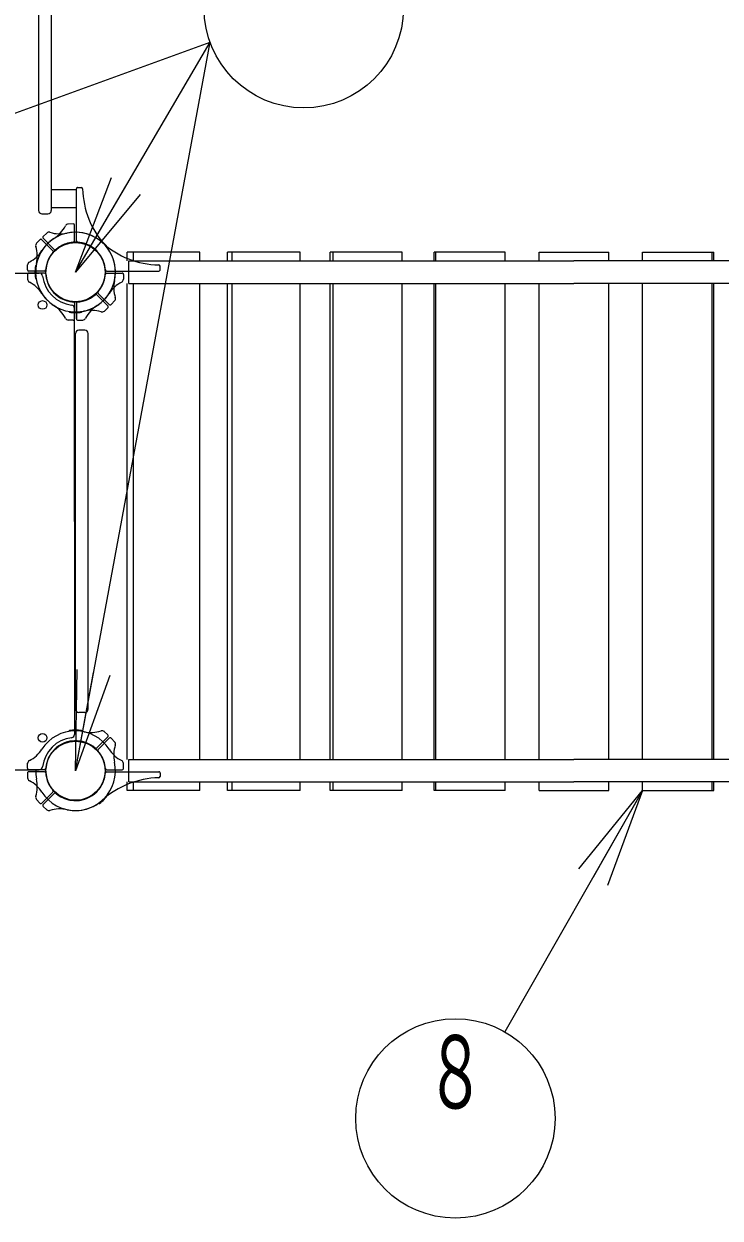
# Model space of a CAD drawing. Units: millimetres on the paper, scale 1:50. Extents: x -365 to 0, y -594 to 257.
# Drawn here: x -222.47 to -201.52, y 124.67 to 160.6 of the extents above; entities that cross this region are included whole.
import ezdxf
from ezdxf.enums import TextEntityAlignment as Align

# ---------------------------------------------------------------- set-up
doc = ezdxf.new("R2010")
doc.units = ezdxf.units.MM
doc.layers.add('1_50', color=7, linetype='Continuous', lineweight=25)
doc.styles.add('ＭＳ ゴシック', font='')
doc.styles.get('ＭＳ ゴシック').set_extended_font_data('MS Gothic')

msp = doc.modelspace()

# ---------------------------------------------------------------- linework, layer by layer
at = {"layer": '1_50'}
for p, q in [((-222.03, 166.281), (-222.03, 154.981)), ((-221.65, 166.281), (-221.65, 154.981)), ((-220.89, 155.603), (-221.65, 155.603)), ((-221.93, 154.881), (-221.75, 154.881)), ((-220.89, 155.059), (-221.65, 155.059)), ((-220.225, 154.109), (-220.223, 154.111)), ((-219.942, 153.826), (-219.94, 153.829)), ((-219.313, 152.791), (-219.313, 153.471)), ((-219.313, 153.471), (-205.92, 153.471)), ((-192.528, 153.471), (-205.92, 153.471)), ((-222.104, 153.331), (-222.107, 153.331)), ((-222.104, 152.931), (-222.107, 152.931)), ((-219.313, 152.791), (-205.92, 152.791)), ((-192.528, 152.791), (-205.92, 152.791)), ((-221.12, 151.948), (-221.12, 151.945)), ((-220.72, 151.948), (-220.72, 151.945)), ((-220.92, 139.981), (-220.92, 151.281)), ((-220.64, 151.381), (-220.82, 151.381)), ((-220.54, 139.981), (-220.54, 151.281)), ((-220.64, 139.881), (-220.82, 139.881)), ((-221.12, 139.314), (-221.12, 139.317)), ((-220.72, 139.314), (-220.72, 139.317)), ((-219.313, 137.791), (-219.313, 138.471)), ((-219.313, 138.471), (-205.92, 138.471)), ((-192.528, 138.471), (-205.92, 138.471)), ((-219.313, 137.791), (-205.92, 137.791)), ((-192.528, 137.791), (-205.92, 137.791)), ((-219.942, 137.436), (-219.94, 137.434)), ((-220.225, 137.153), (-220.223, 137.151))]:
    msp.add_line(p, q, dxfattribs=at)
at = {"layer": '1_50', "lineweight": 13}
for p, q in [((-235.92, 153.131), (-216.871, 160.047)), ((-220.92, 153.131), (-216.871, 160.047)), ((-220.92, 138.131), (-216.871, 160.047)), ((-220.92, 153.131), (-219.836, 155.973)), ((-220.92, 153.131), (-219.404, 155.72)), ((-218.973, 155.467), (-220.92, 153.131)), ((-220.92, 138.131), (-220.867, 141.172)), ((-220.92, 138.131), (-220.375, 141.081)), ((-219.884, 140.99), (-220.92, 138.131)), ((-203.853, 137.531), (-208, 130.275)), ((-205.776, 135.175), (-203.853, 137.531)), ((-203.853, 137.531), (-205.342, 134.927)), ((-203.853, 137.531), (-204.908, 134.678))]:
    msp.add_line(p, q, dxfattribs=at)
at = {"layer": '1_50', "color": 2}
for p, q in [((-220.89, 154.068), (-220.89, 155.64)), ((-220.848, 155.68), (-220.743, 155.674)), ((-220.992, 154.58), (-221.137, 154.575)), ((-220.95, 154.068), (-220.95, 154.54)), ((-221.562, 153.815), (-221.895, 154.148)), ((-221.894, 154.206), (-221.788, 154.305)), ((-221.995, 154.105), (-222.094, 153.998)), ((-221.604, 153.773), (-221.938, 154.106)), ((-222.369, 153.202), (-222.364, 153.348)), ((-222.369, 153.06), (-222.363, 152.902)), ((-221.858, 153.161), (-222.329, 153.161)), ((-221.858, 153.101), (-222.329, 153.101)), ((-219.983, 153.161), (-218.411, 153.161)), ((-219.983, 153.101), (-219.512, 153.101)), ((-219.472, 153.06), (-219.477, 152.914)), ((-218.371, 153.203), (-218.377, 153.308)), ((-220.279, 152.447), (-219.946, 152.114)), ((-220.236, 152.489), (-219.903, 152.156)), ((-220.95, 152.194), (-220.95, 151.722)), ((-220.89, 152.194), (-220.89, 151.722)), ((-219.947, 152.056), (-220.062, 151.949)), ((-219.846, 152.157), (-219.738, 152.272)), ((-220.992, 151.683), (-221.149, 151.688)), ((-220.849, 151.683), (-220.703, 151.688)), ((-220.279, 138.815), (-219.946, 139.148)), ((-220.236, 138.773), (-219.903, 139.106)), ((-219.947, 139.206), (-220.062, 139.313)), ((-219.846, 139.105), (-219.738, 138.99)), ((-222.369, 138.202), (-222.363, 138.36)), ((-219.472, 138.202), (-219.477, 138.348)), ((-222.369, 138.06), (-222.364, 137.914)), ((-221.858, 138.161), (-222.329, 138.161)), ((-221.858, 138.101), (-222.329, 138.101)), ((-219.983, 138.161), (-219.512, 138.161)), ((-219.983, 138.101), (-218.411, 138.101)), ((-218.371, 138.059), (-218.377, 137.954)), ((-221.995, 137.157), (-222.094, 137.264)), ((-221.604, 137.489), (-221.938, 137.156)), ((-221.562, 137.447), (-221.895, 137.114)), ((-221.894, 137.056), (-221.788, 136.957))]:
    msp.add_line(p, q, dxfattribs=at)
at = {"layer": '1_50', "color": 40}
for p, q in [((-219.363, 153.471), (-219.363, 153.731)), ((-217.181, 153.731), (-219.363, 153.731)), ((-219.174, 153.471), (-219.174, 153.731)), ((-217.181, 153.471), (-217.181, 153.731)), ((-216.345, 153.471), (-216.345, 153.731)), ((-214.163, 153.731), (-216.345, 153.731)), ((-216.202, 153.471), (-216.202, 153.731)), ((-214.163, 153.471), (-214.163, 153.731)), ((-213.26, 153.471), (-213.26, 153.731)), ((-211.092, 153.731), (-213.26, 153.731)), ((-213.165, 153.471), (-213.165, 153.731)), ((-211.092, 153.471), (-211.092, 153.731)), ((-210.129, 153.471), (-210.129, 153.731)), ((-207.988, 153.731), (-210.129, 153.731)), ((-210.081, 153.471), (-210.081, 153.731)), ((-207.988, 153.471), (-207.988, 153.731)), ((-206.97, 153.471), (-206.97, 153.731)), ((-206.97, 153.731), (-204.87, 153.731)), ((-204.87, 153.471), (-204.87, 153.731)), ((-203.853, 153.731), (-201.712, 153.731)), ((-203.853, 153.471), (-203.853, 153.731)), ((-201.76, 153.471), (-201.76, 153.731)), ((-201.712, 153.471), (-201.712, 153.731)), ((-219.363, 138.471), (-219.363, 152.791)), ((-219.174, 138.471), (-219.174, 152.791)), ((-217.181, 138.471), (-217.181, 152.791)), ((-216.345, 138.471), (-216.345, 152.791)), ((-216.202, 138.471), (-216.202, 152.791)), ((-214.163, 138.471), (-214.163, 152.791)), ((-213.26, 138.471), (-213.26, 152.791)), ((-213.165, 138.471), (-213.165, 152.791)), ((-211.092, 138.471), (-211.092, 152.791)), ((-210.129, 138.471), (-210.129, 152.791)), ((-210.081, 138.471), (-210.081, 152.791)), ((-207.988, 138.471), (-207.988, 152.791)), ((-206.97, 138.471), (-206.97, 152.791)), ((-204.87, 138.471), (-204.87, 152.791)), ((-203.853, 138.471), (-203.853, 152.791)), ((-201.76, 138.471), (-201.76, 152.791)), ((-201.712, 138.471), (-201.712, 152.791)), ((-219.363, 137.531), (-219.363, 137.791)), ((-219.174, 137.531), (-219.174, 137.791)), ((-217.181, 137.531), (-217.181, 137.791)), ((-216.345, 137.531), (-216.345, 137.791)), ((-216.202, 137.531), (-216.202, 137.791)), ((-214.163, 137.531), (-214.163, 137.791)), ((-213.26, 137.531), (-213.26, 137.791)), ((-213.165, 137.531), (-213.165, 137.791)), ((-211.092, 137.531), (-211.092, 137.791)), ((-210.129, 137.531), (-210.129, 137.791)), ((-210.081, 137.531), (-210.081, 137.791)), ((-207.988, 137.531), (-207.988, 137.791)), ((-206.97, 137.531), (-206.97, 137.791)), ((-204.87, 137.531), (-204.87, 137.791)), ((-203.853, 137.531), (-203.853, 137.791)), ((-201.76, 137.531), (-201.76, 137.791)), ((-201.712, 137.531), (-201.712, 137.791)), ((-217.181, 137.531), (-219.363, 137.531)), ((-214.163, 137.531), (-216.345, 137.531)), ((-211.092, 137.531), (-213.26, 137.531)), ((-207.988, 137.531), (-210.129, 137.531)), ((-206.97, 137.531), (-204.87, 137.531)), ((-203.853, 137.531), (-201.712, 137.531))]:
    msp.add_line(p, q, dxfattribs=at)
at = {"layer": '1_50', "color": 4}
for p, q in [((-228.42, 153.101), (-222.013, 153.101)), ((-220.95, 145.631), (-220.95, 152.039)), ((-220.95, 145.631), (-220.95, 139.223)), ((-228.42, 138.161), (-222.013, 138.161))]:
    msp.add_line(p, q, dxfattribs=at)
at = {"layer": '1_50', "lineweight": 13}
for centre in [(-214.051, 161.07), (-209.489, 127.671)]:
    msp.add_circle(centre, 3, dxfattribs=at)
at = {"layer": '1_50'}
for centre, radius in [((-220.92, 153.131), 0.891), ((-221.91, 152.141), 0.13), ((-221.91, 139.121), 0.13), ((-220.92, 138.131), 0.891)]:
    msp.add_circle(centre, radius, dxfattribs=at)
at = {"layer": '1_50', "color": 2}
for centre, radius, start, end in [((-220.85, 155.64), 0.04, 87, 180), ((-220.746, 155.635), 0.04, 1.0841, 87), ((-218.106, 155.684), 2.6, 181.0841, 222.2172), ((-222.11, 154.982), 1, 302.7272, 332.5412), ((-221.134, 154.475), 0.1, 92, 152.5412), ((-220.99, 154.54), 0.04, 0, 92), ((-220.92, 153.131), 1.2, 122.7272, 180), ((-220.92, 153.131), 1.2, 90, 147.2728), ((-221.867, 154.177), 0.04, 133, 225), ((-221.719, 154.232), 0.1, 72.4588, 133), ((-221.388, 155.281), 1, 252.4588, 282.2728), ((-220.92, 153.131), 1.2, 45, 102.2728), ((-220.92, 153.131), 1.2, 47.7828, 90), ((-222.771, 154.32), 1, 297.4588, 327.2728), ((-222.021, 153.93), 0.1, 137, 197.5412), ((-223.07, 153.599), 1, 347.7272, 17.5412), ((-221.966, 154.078), 0.04, 45, 137), ((-220.92, 153.131), 0.9, 94.2707, 180), ((-220.92, 153.131), 0.9, 90, 175.7293), ((-221.633, 153.744), 0.04, 319.2707, 45), ((-221.534, 153.843), 0.04, 225, 310.7293), ((-220.92, 153.131), 0.9, 45, 130.7293), ((-220.99, 154.068), 0.04, 274.2707, 0), ((-220.92, 153.131), 0.9, 4.2707, 90), ((-220.85, 154.068), 0.04, 180, 265.7293), ((-220.92, 153.131), 0.9, 0, 85.7293), ((-220.92, 153.131), 0.9, 319.2707, 45), ((-218.367, 155.945), 2.6, 227.7828, 268.9158), ((-220.92, 153.131), 1.2, 347.7272, 45), ((-220.92, 153.131), 1.2, 0, 42.2172), ((-222.264, 153.344), 0.1, 117.4588, 178), ((-222.264, 153.344), 0.1, 117.4588, 178), ((-220.92, 153.131), 0.9, 139.2707, 225), ((-222.329, 153.201), 0.04, 178, 270), ((-222.329, 153.061), 0.04, 90, 182), ((-220.92, 153.131), 1.2, 167.7272, 181.4325), ((-220.92, 153.131), 1.2, 180, 237.2728), ((-221.858, 153.201), 0.04, 270, 355.7293), ((-221.858, 153.061), 0.04, 4.2707, 90), ((-220.92, 153.131), 0.9, 180, 265.7293), ((-220.92, 153.131), 0.9, 184.2707, 270), ((-220.92, 153.131), 0.9, 270, 355.7293), ((-220.92, 153.131), 0.9, 274.2707, 0), ((-220.92, 153.131), 1.2, 302.7272, 0), ((-219.983, 153.201), 0.04, 184.2707, 270), ((-219.983, 153.061), 0.04, 90, 175.7293), ((-219.512, 153.061), 0.04, 358, 90), ((-218.417, 153.306), 0.04, 3, 88.9159), ((-218.411, 153.201), 0.04, 270, 3), ((-222.264, 152.918), 0.1, 182, 242.5412), ((-222.771, 151.942), 1, 32.7272, 62.5412), ((-219.07, 151.942), 1, 117.4588, 147.2728), ((-218.771, 152.663), 1, 167.7272, 197.5412), ((-219.577, 152.918), 0.1, 297.4588, 358), ((-220.92, 153.131), 1.2, 212.7272, 270), ((-220.92, 153.131), 0.9, 225, 310.7293), ((-220.92, 153.131), 1.2, 270, 327.2728), ((-220.307, 152.419), 0.04, 45, 130.7293), ((-220.208, 152.518), 0.04, 139.2707, 225), ((-219.819, 152.332), 0.1, 317, 17.5412), ((-222.11, 151.28), 1, 27.4588, 57.2728), ((-220.99, 152.194), 0.04, 0, 85.7293), ((-220.85, 152.194), 0.04, 94.2707, 180), ((-220.453, 150.981), 1, 72.4588, 102.2728), ((-219.731, 151.28), 1, 122.7272, 152.5412), ((-219.974, 152.086), 0.04, 313, 45), ((-219.875, 152.185), 0.04, 225, 317), ((-221.134, 151.788), 0.1, 207.4588, 268), ((-220.99, 151.722), 0.04, 268, 0), ((-220.92, 153.131), 1.2, 268.5675, 282.2728), ((-220.85, 151.722), 0.04, 180, 272), ((-220.707, 151.788), 0.1, 272, 332.5412), ((-220.707, 151.788), 0.1, 272, 332.5412), ((-220.121, 152.03), 0.1, 252.4588, 313), ((-220.92, 138.131), 1.2, 90, 147.2728), ((-220.92, 138.131), 1.2, 77.7272, 91.4325), ((-220.92, 138.131), 1.2, 32.7272, 90), ((-220.453, 140.281), 1, 257.7272, 287.5412), ((-220.121, 139.232), 0.1, 47, 107.5412), ((-219.974, 139.177), 0.04, 315, 47), ((-219.875, 139.078), 0.04, 43, 135), ((-222.771, 139.32), 1, 297.4588, 327.2728), ((-220.92, 138.131), 0.9, 135, 220.7293), ((-220.92, 138.131), 0.9, 90, 175.7293), ((-220.92, 138.131), 0.9, 49.2707, 135), ((-220.92, 138.131), 0.9, 4.2707, 90), ((-220.307, 138.843), 0.04, 229.2707, 315), ((-220.92, 138.131), 0.9, 315, 40.7293), ((-220.208, 138.744), 0.04, 135, 220.7293), ((-219.07, 139.32), 1, 212.7272, 242.5412), ((-218.771, 138.599), 1, 162.4588, 192.2728), ((-219.819, 138.93), 0.1, 342.4588, 43), ((-222.264, 138.344), 0.1, 117.4588, 178), ((-220.92, 138.131), 1.2, 315, 12.2728), ((-219.577, 138.344), 0.1, 2, 62.5412), ((-222.329, 138.201), 0.04, 178, 270), ((-222.329, 138.061), 0.04, 90, 182), ((-220.92, 138.131), 1.2, 178.5675, 192.2728), ((-221.858, 138.201), 0.04, 270, 355.7293), ((-221.858, 138.061), 0.04, 4.2707, 90), ((-220.92, 138.131), 0.9, 184.2707, 270), ((-220.92, 138.131), 0.9, 270, 355.7293), ((-219.983, 138.201), 0.04, 184.2707, 270), ((-219.983, 138.061), 0.04, 90, 175.7293), ((-219.512, 138.201), 0.04, 270, 2), ((-218.411, 138.061), 0.04, 357, 90), ((-222.264, 137.918), 0.1, 182, 242.5412), ((-222.264, 137.918), 0.1, 182, 242.5412), ((-222.771, 136.942), 1, 32.7272, 62.5412), ((-223.07, 137.663), 1, 342.4588, 12.2728), ((-218.367, 135.317), 2.6, 91.0841, 132.2172), ((-218.417, 137.956), 0.04, 271.0842, 357), ((-222.021, 137.332), 0.1, 162.4588, 223), ((-220.92, 138.131), 1.2, 212.7272, 270), ((-221.633, 137.518), 0.04, 315, 40.7293), ((-221.534, 137.419), 0.04, 49.2707, 135), ((-220.92, 138.131), 0.9, 229.2707, 315), ((-220.92, 138.131), 1.2, 257.7272, 315), ((-220.92, 138.131), 1.2, 270, 312.2172), ((-221.966, 137.185), 0.04, 223, 315), ((-221.867, 137.086), 0.04, 135, 227), ((-221.719, 137.03), 0.1, 227, 287.5412), ((-221.388, 135.981), 1, 77.7272, 107.5412)]:
    msp.add_arc(centre, radius, start, end, dxfattribs=at)
at = {"layer": '1_50'}
for centre, radius, start, end in [((-221.93, 154.981), 0.1, 180, 270), ((-221.75, 154.981), 0.1, 270, 0), ((-220.209, 154.097), 0.02, 53.6269, 135), ((-220.92, 153.131), 1.22, 45, 53.6269), ((-220.92, 153.131), 1.22, 36.3731, 45), ((-219.954, 153.843), 0.02, 315, 36.3731), ((-220.92, 153.131), 1.22, 171.3731, 180), ((-220.92, 153.131), 1.22, 180, 188.6269), ((-222.107, 153.311), 0.02, 90, 171.3731), ((-222.107, 152.951), 0.02, 188.6269, 270), ((-220.92, 153.131), 1, 186.7872, 263.2128), ((-221.1, 151.945), 0.02, 180, 261.3731), ((-220.92, 153.131), 1.22, 261.3731, 270), ((-220.92, 153.131), 1.22, 270, 278.6269), ((-220.74, 151.945), 0.02, 278.6269, 0), ((-220.82, 151.281), 0.1, 90, 180), ((-220.64, 151.281), 0.1, 0, 90), ((-220.82, 139.981), 0.1, 180, 270), ((-220.64, 139.981), 0.1, 270, 0), ((-220.92, 138.131), 1, 96.7872, 173.2128), ((-221.1, 139.317), 0.02, 98.6269, 180), ((-220.92, 138.131), 1.22, 90, 98.6269), ((-220.92, 138.131), 1.22, 81.3731, 90), ((-220.74, 139.317), 0.02, 0, 81.3731), ((-220.92, 138.131), 1.22, 306.3731, 315), ((-220.92, 138.131), 1.22, 315, 323.6269), ((-219.954, 137.419), 0.02, 323.6269, 45), ((-220.209, 137.165), 0.02, 225, 306.3731)]:
    msp.add_arc(centre, radius, start, end, dxfattribs=at)
at = {"layer": '1_50', "color": 4}
for centre, start, end in [((-222.013, 153.001), 6.7872, 90), ((-221.05, 152.039), 0, 83.2128), ((-221.05, 139.223), 276.7872, 0), ((-222.013, 138.261), 270, 353.2128)]:
    msp.add_arc(centre, 0.1, start, end, dxfattribs=at)

# ---------------------------------------------------------------- texts
at = {"layer": '1_50', "style": 'ＭＳ ゴシック', "width": 0.6}
msp.add_text('８', height=2.199, dxfattribs=at).set_placement((-209.489, 130.171), align=Align.TOP_CENTER)

doc.saveas('drawing.dxf')
